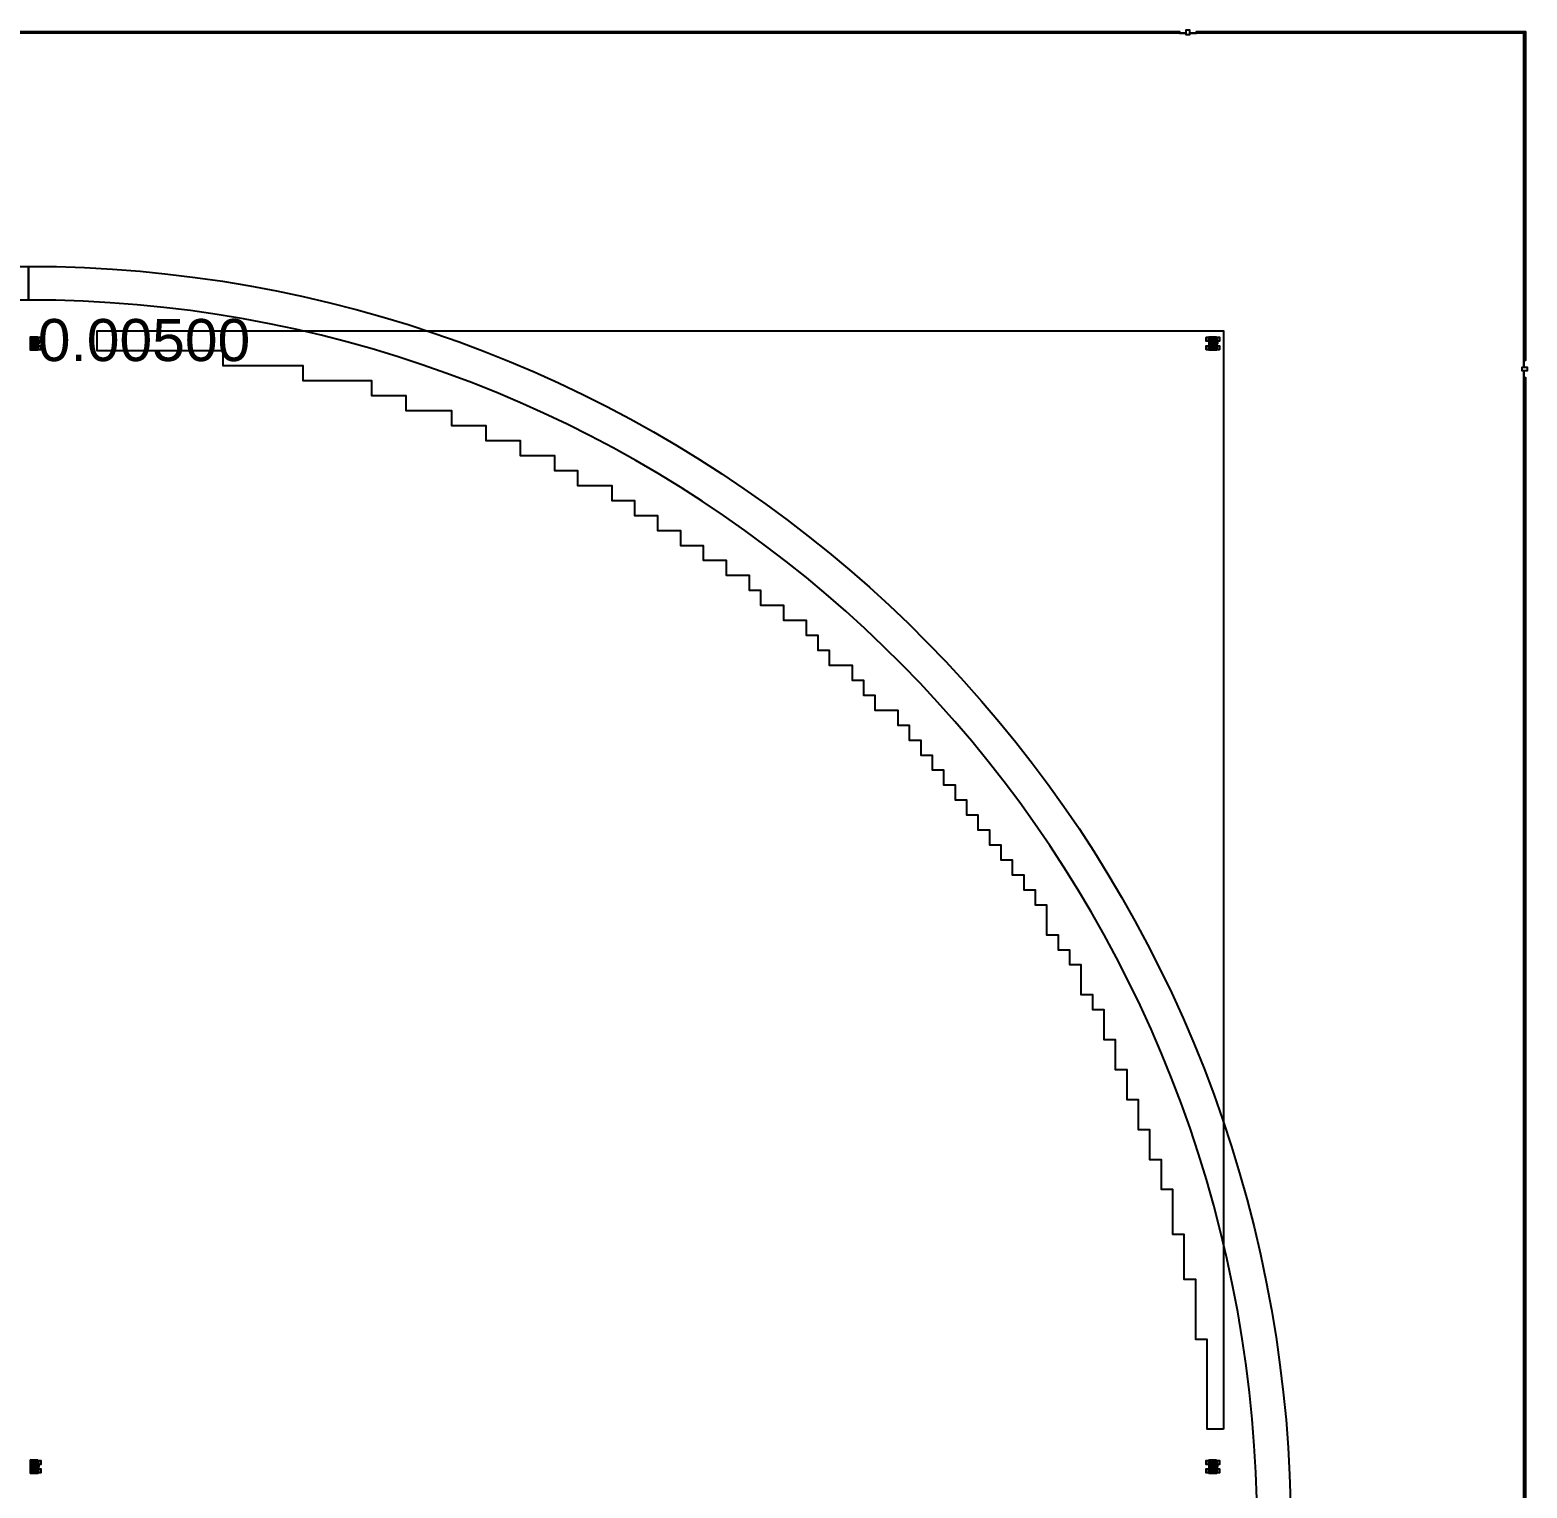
# Model space of a CAD drawing. Header units: millimetres. Extents: x -89 to 89, y -89 to 89.
# Drawn here: x 0.1 to 89.1, y 2.4 to 89 of the extents above; entities that cross this region are included whole.
import ezdxf

# ---------------------------------------------------------------- set-up
doc = ezdxf.new("R2010")
doc.units = ezdxf.units.MM
doc.layers.get('0').update_dxf_attribs({"color": 1})
for name, color, linetype in [('AC', 6, 'Continuous'), ('B', 2, 'Continuous'), ('F', 5, 'Continuous')]:
    doc.layers.add(name, color=color, linetype=linetype)
doc.styles.get("Standard").update_dxf_attribs({"font": 'ARIAL.TTF'})
doc.dimstyles.new('ISO-25', dxfattribs={"dimtxt": 2.5, "dimasz": 2.5, "dimexe": 1.25, "dimexo": 0.625, "dimtad": 1, "dimtxsty": 'Standard', "dimcen": 2.5, "dimadec": 0, "dimazin": 0, "dimtfac": 1, "dimtmove": 0, "dimatfit": 3, "dimfxl": 0, "dimarcsym": 0})

# ---------------------------------------------------------------- blocks, each defined once
blk = doc.blocks.new('*D0')
at = {"color": 1, "lineweight": -2}
for p, q in [((0.249, 70.602), (0.097, 70.602)), ((0.401, 70.621), (0.401, 70.602)), ((0.406, 70.626), (0.406, 70.602)), ((0.557, 70.602), (0.709, 70.602))]:
    blk.add_line(p, q, dxfattribs=at)
at = {"color": 1}
for points in [[(0.249, 70.627), (0.249, 70.577), (0.401, 70.602)], [(0.557, 70.627), (0.557, 70.577), (0.406, 70.602)]]:
    blk.add_solid(points, dxfattribs=at)
at = {"layer": 'Defpoints', "color": 0}
for p in [(0.401, 70.621), (0.406, 70.626), (0.406, 70.602)]:
    blk.add_point(p, dxfattribs=at)
at = {"color": 1, "insert": (6.865, 70.602), "char_height": 2.5, "attachment_point": 5}
blk.add_mtext('0.00500', dxfattribs=at)

msp = doc.modelspace()

# ---------------------------------------------------------------- linework, layer by layer
at = {"layer": 'AC'}
msp.add_lwpolyline([(71.02, 5.89), (70.04, 5.89), (70.04, 11.23), (69.36, 11.23), (69.36, 14.79), (68.68, 14.79), (68.68, 17.46), (68, 17.46), (68, 20.13), (67.32, 20.13), (67.32, 21.91), (66.64, 21.91), (66.64, 23.69), (65.96, 23.69), (65.96, 25.47), (65.28, 25.47), (65.28, 27.25), (64.6, 27.25), (64.6, 29.03), (63.92, 29.03), (63.92, 30.81), (63.24, 30.81), (63.24, 31.7), (62.56, 31.7), (62.56, 33.48), (61.88, 33.48), (61.88, 34.37), (61.2, 34.37), (61.2, 35.26), (60.52, 35.26), (60.52, 37.04), (59.84, 37.04), (59.84, 37.93), (59.16, 37.93), (59.16, 38.82), (58.48, 38.82), (58.48, 39.71), (57.8, 39.71), (57.8, 40.6), (57.12, 40.6), (57.12, 41.49), (56.44, 41.49), (56.44, 42.38), (55.76, 42.38), (55.76, 43.27), (55.08, 43.27), (55.08, 44.16), (54.4, 44.16), (54.4, 45.05), (53.72, 45.05), (53.72, 45.94), (53.04, 45.94), (53.04, 46.83), (52.36, 46.83), (52.36, 47.72), (51.68, 47.72), (51.68, 48.61), (50.32, 48.61), (50.32, 49.5), (49.64, 49.5), (49.64, 50.39), (48.96, 50.39), (48.96, 51.28), (47.6, 51.28), (47.6, 52.17), (46.92, 52.17), (46.92, 53.06), (46.24, 53.06), (46.24, 53.95), (44.88, 53.95), (44.88, 54.84), (43.52, 54.84), (43.52, 55.73), (42.84, 55.73), (42.84, 56.62), (41.48, 56.62), (41.48, 57.51), (40.12, 57.51), (40.12, 58.4), (38.76, 58.4), (38.76, 59.29), (37.4, 59.29), (37.4, 60.18), (36.04, 60.18), (36.04, 61.07), (34.68, 61.07), (34.68, 61.96), (32.64, 61.96), (32.64, 62.85), (31.28, 62.85), (31.28, 63.74), (29.24, 63.74), (29.24, 64.63), (27.2, 64.63), (27.2, 65.52), (25.16, 65.52), (25.16, 66.41), (22.44, 66.41), (22.44, 67.3), (20.4, 67.3), (20.4, 68.19), (16.32, 68.19), (16.32, 69.08), (11.56, 69.08), (11.56, 69.97), (4.08, 69.97), (4.08, 71.16), (71.02, 71.16)], close=True, dxfattribs=at)
at = {"layer": 'B'}
for points in [[(0.629, 70.555, -0.414213562), (0.639, 70.565), (0.746, 70.565, 0.414213562), (0.756, 70.575), (0.756, 70.755, 0.414213562), (0.746, 70.765), (0.614, 70.765, 0.414213562), (0.604, 70.755), (0.604, 70.59), (0.604, 70.4325, -0.414213562), (0.594, 70.4225), (0.5775, 70.4225, 0.414212027), (0.5675, 70.4125), (0.567499, 70.283518), (0.567499, 70.0615, -0.414213178), (0.557499, 70.0515), (0.122501, 70.0515, -0.414213171), (0.112501, 70.0615), (0.112501, 70.283519), (0.1125, 70.5602), (0.1125, 70.7702, -0.414213562), (0.1225, 70.7802), (0.5395, 70.7802, -0.414214231), (0.5495, 70.7702), (0.5495, 70.5602), (0.549499, 70.283568), (0.549499, 70.0795, -0.414213178), (0.539499, 70.0695), (0.140501, 70.0695, -0.414213171), (0.130501, 70.0795), (0.130501, 70.283519), (0.1305, 70.5602), (0.1305, 70.7522, -0.414213562), (0.1405, 70.7622), (0.5215, 70.7622, -0.414214231), (0.5315, 70.7522), (0.5315, 70.5602), (0.531499, 70.283519), (0.531499, 70.0975, -0.414213178), (0.521499, 70.0875), (0.158501, 70.0875, -0.414213171), (0.148501, 70.0975), (0.148501, 70.283616), (0.1485, 70.5602), (0.1485, 70.7342, -0.414213562), (0.1585, 70.7442), (0.5035, 70.7442, -0.414214231), (0.5135, 70.7342), (0.5135, 70.5602), (0.5135, 70.283665), (0.513499, 70.1155, -0.414213178), (0.503499, 70.1055), (0.176501, 70.1055, -0.414213171), (0.166501, 70.1155), (0.1665, 70.283666), (0.1665, 70.5602), (0.1665, 70.7162, -0.414213562), (0.1765, 70.7262), (0.4855, 70.7262, -0.414214231), (0.4955, 70.7162), (0.4955, 70.5602), (0.4955, 70.283718), (0.495499, 70.1335, -0.414213178), (0.485499, 70.1235), (0.194501, 70.1235, -0.414213171), (0.184501, 70.1335), (0.1845, 70.28372), (0.1845, 70.5602), (0.1845, 70.6982, -0.414213562), (0.1945, 70.7082), (0.4675, 70.7082, -0.414214231), (0.4775, 70.6982), (0.4775, 70.5602), (0.4775, 70.283761), (0.4775, 70.1515, -0.414213178), (0.4675, 70.1415), (0.2125, 70.1415, -0.414213171), (0.2025, 70.1515), (0.2025, 70.283761), (0.2025, 70.5602), (0.2025, 70.6802, -0.414213562), (0.2125, 70.6902), (0.4495, 70.6902, -0.414214231), (0.4595, 70.6802), (0.4595, 70.5602), (0.4595, 70.28381), (0.4595, 70.1695, -0.414213178), (0.4495, 70.1595), (0.2305, 70.1595, -0.414213171), (0.2205, 70.1695), (0.2205, 70.28381), (0.2205, 70.5602), (0.2205, 70.6622, -0.414213562), (0.2305, 70.6722), (0.4315, 70.6722, -0.414214231), (0.4415, 70.6622), (0.4415, 70.560201), (0.4415, 70.1875, -0.414213309), (0.4315, 70.1775), (0.2485, 70.1775, -0.414213171), (0.2385, 70.1875), (0.2385, 70.283858), (0.2385, 70.5602), (0.2385, 70.6442, -0.414213562), (0.2485, 70.6542), (0.4135, 70.6542, -0.414214231), (0.4235, 70.6442), (0.4235, 70.560201), (0.4235, 70.2055, -0.414213368), (0.4135, 70.1955), (0.2665, 70.1955, -0.414213171), (0.2565, 70.2055), (0.2565, 70.283907), (0.2565, 70.5602), (0.2565, 70.6262, -0.414213562), (0.2665, 70.6362), (0.3955, 70.6362, -0.414214231), (0.4055, 70.6262), (0.4055, 70.560201), (0.4055, 70.2235, -0.414213434), (0.3955, 70.2135), (0.2845, 70.2135, -0.414213171), (0.2745, 70.2235), (0.2745, 70.283955), (0.2745, 70.5602), (0.2745, 70.6082, -0.414213562), (0.2845, 70.6182), (0.3775, 70.6182, -0.414214231), (0.3875, 70.6082), (0.3875, 70.560201), (0.3875, 70.2415, -0.414213506), (0.3775, 70.2315), (0.3025, 70.2315, -0.414213171), (0.2925, 70.2415), (0.2925, 70.284004), (0.2925, 70.5452, -0.414213556), (0.2975, 70.5502, -0.414213562), (0.3075, 70.5402), (0.3075, 70.5152, 0.414213562), (0.3175, 70.5052), (0.3525, 70.5052, 0.414213562), (0.3725, 70.5252), (0.3725, 70.5602, 0.414213562), (0.3625, 70.5702), (0.329498, 70.5702), (0.2895, 70.5702, 0.414213562), (0.2795, 70.5602), (0.2795, 70.284), (0.2795, 70.2285, 0.414213171), (0.2895, 70.2185), (0.3905, 70.2185, 0.414213489), (0.4005, 70.2285), (0.4005, 70.560201), (0.4005, 70.6212, 0.414214231), (0.3905, 70.6312), (0.2715, 70.6312, 0.414213562), (0.2615, 70.6212), (0.2615, 70.5602), (0.2615, 70.28392), (0.2615, 70.2105, 0.414213171), (0.2715, 70.2005), (0.4085, 70.2005, 0.414213386), (0.4185, 70.2105), (0.4185, 70.560201), (0.4185, 70.6392, 0.414214231), (0.4085, 70.6492), (0.2535, 70.6492, 0.414213562), (0.2435, 70.6392), (0.2435, 70.5602), (0.2435, 70.283872), (0.2435, 70.1925, 0.414213171), (0.2535, 70.1825), (0.4265, 70.1825, 0.414213325), (0.4365, 70.1925), (0.4365, 70.560201), (0.4365, 70.6572, 0.414214231), (0.4265, 70.6672), (0.2355, 70.6672, 0.414213562), (0.2255, 70.6572), (0.2255, 70.5602), (0.2255, 70.283823), (0.2255, 70.1745, 0.414213171), (0.2355, 70.1645), (0.4445, 70.1645, 0.414213178), (0.4545, 70.1745), (0.4545, 70.283823), (0.4545, 70.5602), (0.4545, 70.6752, 0.414214231), (0.4445, 70.6852), (0.2175, 70.6852, 0.414213562), (0.2075, 70.6752), (0.2075, 70.5602), (0.2075, 70.283775), (0.2075, 70.1565, 0.414213171), (0.2175, 70.1465), (0.4625, 70.1465, 0.414213178), (0.4725, 70.1565), (0.4725, 70.283775), (0.4725, 70.5602), (0.4725, 70.6932, 0.414214231), (0.4625, 70.7032), (0.1995, 70.7032, 0.414213562), (0.1895, 70.6932), (0.1895, 70.5602), (0.1895, 70.283726), (0.189501, 70.1385, 0.414213171), (0.199501, 70.1285), (0.480499, 70.1285, 0.414213178), (0.490499, 70.1385), (0.4905, 70.283726), (0.4905, 70.5602), (0.4905, 70.7112, 0.414214231), (0.4805, 70.7212), (0.1815, 70.7212, 0.414213562), (0.1715, 70.7112), (0.1715, 70.5602), (0.1715, 70.28368), (0.171501, 70.1205, 0.414213171), (0.181501, 70.1105), (0.498499, 70.1105, 0.414213178), (0.508499, 70.1205), (0.5085, 70.283679), (0.5085, 70.5602), (0.5085, 70.7292, 0.414214231), (0.4985, 70.7392), (0.1635, 70.7392, 0.414213562), (0.1535, 70.7292), (0.1535, 70.5602), (0.1535, 70.28363), (0.153501, 70.1025, 0.414213171), (0.163501, 70.0925), (0.516499, 70.0925, 0.414213178), (0.526499, 70.1025), (0.526499, 70.28363), (0.5265, 70.5602), (0.5265, 70.7472, 0.414214231), (0.5165, 70.7572), (0.1455, 70.7572, 0.414213562), (0.1355, 70.7472), (0.1355, 70.5602), (0.135501, 70.283519), (0.135501, 70.0845, 0.414213171), (0.145501, 70.0745), (0.534499, 70.0745, 0.414213178), (0.544499, 70.0845), (0.544499, 70.283519), (0.5445, 70.5602), (0.5445, 70.7652, 0.414214231), (0.5345, 70.7752), (0.1275, 70.7752, 0.414213562), (0.1175, 70.7652), (0.1175, 70.5602), (0.117501, 70.283532), (0.117501, 70.0665, 0.414213171), (0.127501, 70.0565), (0.552499, 70.0565, 0.414213178), (0.562499, 70.0665), (0.562499, 70.283532), (0.5625, 70.5602), (0.562501, 70.7832, 0.414214231), (0.552501, 70.7932), (0.1095, 70.7932, 0.414213562), (0.0995, 70.7832), (0.0995, 70.5602), (0.099501, 70.0485, 0.414213171), (0.109501, 70.0385), (0.570499, 70.0385, 0.414213044), (0.580499, 70.0485), (0.5805, 70.3975, -0.414213044), (0.5905, 70.4075), (0.592475, 70.4075), (0.619, 70.4075, 0.414213562), (0.629, 70.4175)], [(0.3275, 70.274), (0.3525, 70.274, 0.414213562), (0.3725, 70.294), (0.3725, 70.319, 0.414213562), (0.3525, 70.339), (0.3275, 70.339, 0.414213562), (0.3075, 70.319), (0.3075, 70.294, 0.414213562)], [(70.091, 70.565, 0.414213562), (70.116, 70.59), (70.116, 70.74, 0.414213562), (70.091, 70.765), (69.989, 70.765, 0.414213562), (69.964, 70.74), (69.964, 70.59, 0.414213562), (69.989, 70.565)], [(70.669, 70.555, -0.414213562), (70.679, 70.565), (70.786, 70.565, 0.414213562), (70.796, 70.575), (70.796, 70.755, 0.414213562), (70.786, 70.765), (70.654, 70.765, 0.414213562), (70.644, 70.755), (70.644, 70.59), (70.644, 70.4325, -0.414213562), (70.634, 70.4225), (70.6175, 70.4225, 0.414212027), (70.6075, 70.4125), (70.607499, 70.283518), (70.607499, 70.0615, -0.414213178), (70.597499, 70.0515), (70.162501, 70.0515, -0.414213171), (70.152501, 70.0615), (70.152501, 70.283519), (70.1525, 70.5602), (70.1525, 70.7702, -0.414213562), (70.1625, 70.7802), (70.5795, 70.7802, -0.414214231), (70.5895, 70.7702), (70.5895, 70.5602), (70.589499, 70.283568), (70.589499, 70.0795, -0.414213178), (70.579499, 70.0695), (70.180501, 70.0695, -0.414213171), (70.170501, 70.0795), (70.170501, 70.283519), (70.1705, 70.5602), (70.1705, 70.7522, -0.414213562), (70.1805, 70.7622), (70.5615, 70.7622, -0.414214231), (70.5715, 70.7522), (70.5715, 70.5602), (70.571499, 70.283519), (70.571499, 70.0975, -0.414213178), (70.561499, 70.0875), (70.198501, 70.0875, -0.414213171), (70.188501, 70.0975), (70.188501, 70.283616), (70.1885, 70.5602), (70.1885, 70.7342, -0.414213562), (70.1985, 70.7442), (70.5435, 70.7442, -0.414214231), (70.5535, 70.7342), (70.5535, 70.5602), (70.5535, 70.283665), (70.553499, 70.1155, -0.414213178), (70.543499, 70.1055), (70.216501, 70.1055, -0.414213171), (70.206501, 70.1155), (70.2065, 70.283666), (70.2065, 70.5602), (70.2065, 70.7162, -0.414213562), (70.2165, 70.7262), (70.5255, 70.7262, -0.414214231), (70.5355, 70.7162), (70.5355, 70.5602), (70.5355, 70.283718), (70.535499, 70.1335, -0.414213178), (70.525499, 70.1235), (70.234501, 70.1235, -0.414213171), (70.224501, 70.1335), (70.2245, 70.28372), (70.2245, 70.5602), (70.2245, 70.6982, -0.414213562), (70.2345, 70.7082), (70.5075, 70.7082, -0.414214231), (70.5175, 70.6982), (70.5175, 70.5602), (70.5175, 70.283761), (70.5175, 70.1515, -0.414213178), (70.5075, 70.1415), (70.2525, 70.1415, -0.414213171), (70.2425, 70.1515), (70.2425, 70.283761), (70.2425, 70.5602), (70.2425, 70.6802, -0.414213562), (70.2525, 70.6902), (70.4895, 70.6902, -0.414214231), (70.4995, 70.6802), (70.4995, 70.5602), (70.4995, 70.28381), (70.4995, 70.1695, -0.414213178), (70.4895, 70.1595), (70.2705, 70.1595, -0.414213171), (70.2605, 70.1695), (70.2605, 70.28381), (70.2605, 70.5602), (70.2605, 70.6622, -0.414213562), (70.2705, 70.6722), (70.4715, 70.6722, -0.414214231), (70.4815, 70.6622), (70.4815, 70.560201), (70.4815, 70.1875, -0.414213309), (70.4715, 70.1775), (70.2885, 70.1775, -0.414213171), (70.2785, 70.1875), (70.2785, 70.283858), (70.2785, 70.5602), (70.2785, 70.6442, -0.414213562), (70.2885, 70.6542), (70.4535, 70.6542, -0.414214231), (70.4635, 70.6442), (70.4635, 70.560201), (70.4635, 70.2055, -0.414213368), (70.4535, 70.1955), (70.3065, 70.1955, -0.414213171), (70.2965, 70.2055), (70.2965, 70.283907), (70.2965, 70.5602), (70.2965, 70.6262, -0.414213562), (70.3065, 70.6362), (70.4355, 70.6362, -0.414214231), (70.4455, 70.6262), (70.4455, 70.560201), (70.4455, 70.2235, -0.414213434), (70.4355, 70.2135), (70.3245, 70.2135, -0.414213171), (70.3145, 70.2235), (70.3145, 70.283955), (70.3145, 70.5602), (70.3145, 70.6082, -0.414213562), (70.3245, 70.6182), (70.4175, 70.6182, -0.414214231), (70.4275, 70.6082), (70.4275, 70.560201), (70.4275, 70.2415, -0.414213506), (70.4175, 70.2315), (70.3425, 70.2315, -0.414213171), (70.3325, 70.2415), (70.3325, 70.284004), (70.3325, 70.5452, -0.414213556), (70.3375, 70.5502, -0.414213562), (70.3475, 70.5402), (70.3475, 70.5152, 0.414213562), (70.3575, 70.5052), (70.3925, 70.5052, 0.414213562), (70.4125, 70.5252), (70.4125, 70.5602, 0.414213562), (70.4025, 70.5702), (70.369498, 70.5702), (70.3295, 70.5702, 0.414213562), (70.3195, 70.5602), (70.3195, 70.284), (70.3195, 70.2285, 0.414213171), (70.3295, 70.2185), (70.4305, 70.2185, 0.414213489), (70.4405, 70.2285), (70.4405, 70.560201), (70.4405, 70.6212, 0.414214231), (70.4305, 70.6312), (70.3115, 70.6312, 0.414213562), (70.3015, 70.6212), (70.3015, 70.5602), (70.3015, 70.28392), (70.3015, 70.2105, 0.414213171), (70.3115, 70.2005), (70.4485, 70.2005, 0.414213386), (70.4585, 70.2105), (70.4585, 70.560201), (70.4585, 70.6392, 0.414214231), (70.4485, 70.6492), (70.2935, 70.6492, 0.414213562), (70.2835, 70.6392), (70.2835, 70.5602), (70.2835, 70.283872), (70.2835, 70.1925, 0.414213171), (70.2935, 70.1825), (70.4665, 70.1825, 0.414213325), (70.4765, 70.1925), (70.4765, 70.560201), (70.4765, 70.6572, 0.414214231), (70.4665, 70.6672), (70.2755, 70.6672, 0.414213562), (70.2655, 70.6572), (70.2655, 70.5602), (70.2655, 70.283823), (70.2655, 70.1745, 0.414213171), (70.2755, 70.1645), (70.4845, 70.1645, 0.414213178), (70.4945, 70.1745), (70.4945, 70.283823), (70.4945, 70.5602), (70.4945, 70.6752, 0.414214231), (70.4845, 70.6852), (70.2575, 70.6852, 0.414213562), (70.2475, 70.6752), (70.2475, 70.5602), (70.2475, 70.283775), (70.2475, 70.1565, 0.414213171), (70.2575, 70.1465), (70.5025, 70.1465, 0.414213178), (70.5125, 70.1565), (70.5125, 70.283775), (70.5125, 70.5602), (70.5125, 70.6932, 0.414214231), (70.5025, 70.7032), (70.2395, 70.7032, 0.414213562), (70.2295, 70.6932), (70.2295, 70.5602), (70.2295, 70.283726), (70.229501, 70.1385, 0.414213171), (70.239501, 70.1285), (70.520499, 70.1285, 0.414213178), (70.530499, 70.1385), (70.5305, 70.283726), (70.5305, 70.5602), (70.5305, 70.7112, 0.414214231), (70.5205, 70.7212), (70.2215, 70.7212, 0.414213562), (70.2115, 70.7112), (70.2115, 70.5602), (70.2115, 70.28368), (70.211501, 70.1205, 0.414213171), (70.221501, 70.1105), (70.538499, 70.1105, 0.414213178), (70.548499, 70.1205), (70.5485, 70.283679), (70.5485, 70.5602), (70.5485, 70.7292, 0.414214231), (70.5385, 70.7392), (70.2035, 70.7392, 0.414213562), (70.1935, 70.7292), (70.1935, 70.5602), (70.1935, 70.28363), (70.193501, 70.1025, 0.414213171), (70.203501, 70.0925), (70.556499, 70.0925, 0.414213178), (70.566499, 70.1025), (70.566499, 70.28363), (70.5665, 70.5602), (70.5665, 70.7472, 0.414214231), (70.5565, 70.7572), (70.1855, 70.7572, 0.414213562), (70.1755, 70.7472), (70.1755, 70.5602), (70.175501, 70.283519), (70.175501, 70.0845, 0.414213171), (70.185501, 70.0745), (70.574499, 70.0745, 0.414213178), (70.584499, 70.0845), (70.584499, 70.283519), (70.5845, 70.5602), (70.5845, 70.7652, 0.414214231), (70.5745, 70.7752), (70.1675, 70.7752, 0.414213562), (70.1575, 70.7652), (70.1575, 70.5602), (70.157501, 70.283532), (70.157501, 70.0665, 0.414213171), (70.167501, 70.0565), (70.592499, 70.0565, 0.414213178), (70.602499, 70.0665), (70.602499, 70.283532), (70.6025, 70.5602), (70.602501, 70.7832, 0.414214231), (70.592501, 70.7932), (70.1495, 70.7932, 0.414213562), (70.1395, 70.7832), (70.1395, 70.5602), (70.139501, 70.0485, 0.414213171), (70.149501, 70.0385), (70.610499, 70.0385, 0.414213044), (70.620499, 70.0485), (70.6205, 70.3975, -0.414213044), (70.6305, 70.4075), (70.632475, 70.4075), (70.659, 70.4075, 0.414213562), (70.669, 70.4175)], [(70.3675, 70.274), (70.3925, 70.274, 0.414213562), (70.4125, 70.294), (70.4125, 70.319, 0.414213562), (70.3925, 70.339), (70.3675, 70.339, 0.414213562), (70.3475, 70.319), (70.3475, 70.294, 0.414213562)], [(0.629, 70.065), (0.731, 70.065, 0.414213562), (0.756, 70.09), (0.756, 70.24, 0.414213562), (0.731, 70.265), (0.629, 70.265, 0.414213562), (0.604, 70.24), (0.604, 70.09, 0.414213562)], [(70.091, 70.065, 0.414213562), (70.116, 70.09), (70.116, 70.24, 0.414213562), (70.091, 70.265), (69.989, 70.265, 0.414213562), (69.964, 70.24), (69.964, 70.09, 0.414213562), (69.989, 70.065)], [(70.669, 70.065), (70.771, 70.065, 0.414213562), (70.796, 70.09), (70.796, 70.24, 0.414213562), (70.771, 70.265), (70.669, 70.265, 0.414213562), (70.644, 70.24), (70.644, 70.09, 0.414213562)], [(0.629, 3.805, -0.414213562), (0.639, 3.815), (0.746, 3.815, 0.414213562), (0.756, 3.825), (0.756, 4.005, 0.414213562), (0.746, 4.015), (0.614, 4.015, 0.414213562), (0.604, 4.005), (0.604, 3.84), (0.604, 3.6825, -0.414213562), (0.594, 3.6725), (0.5775, 3.6725, 0.414212027), (0.5675, 3.6625), (0.567499, 3.533518), (0.567499, 3.3115, -0.414213178), (0.557499, 3.3015), (0.122501, 3.3015, -0.414213171), (0.112501, 3.3115), (0.112501, 3.533519), (0.1125, 3.8102), (0.1125, 4.0202, -0.414213562), (0.1225, 4.0302), (0.5395, 4.0302, -0.414214231), (0.5495, 4.0202), (0.5495, 3.8102), (0.549499, 3.533568), (0.549499, 3.3295, -0.414213178), (0.539499, 3.3195), (0.140501, 3.3195, -0.414213171), (0.130501, 3.3295), (0.130501, 3.533519), (0.1305, 3.8102), (0.1305, 4.0022, -0.414213562), (0.1405, 4.0122), (0.5215, 4.0122, -0.414214231), (0.5315, 4.0022), (0.5315, 3.8102), (0.531499, 3.533519), (0.531499, 3.3475, -0.414213178), (0.521499, 3.3375), (0.158501, 3.3375, -0.414213171), (0.148501, 3.3475), (0.148501, 3.533616), (0.1485, 3.8102), (0.1485, 3.9842, -0.414213562), (0.1585, 3.9942), (0.5035, 3.9942, -0.414214231), (0.5135, 3.9842), (0.5135, 3.8102), (0.5135, 3.533665), (0.513499, 3.3655, -0.414213178), (0.503499, 3.3555), (0.176501, 3.3555, -0.414213171), (0.166501, 3.3655), (0.1665, 3.533666), (0.1665, 3.8102), (0.1665, 3.9662, -0.414213562), (0.1765, 3.9762), (0.4855, 3.9762, -0.414214231), (0.4955, 3.9662), (0.4955, 3.8102), (0.4955, 3.533718), (0.495499, 3.3835, -0.414213178), (0.485499, 3.3735), (0.194501, 3.3735, -0.414213171), (0.184501, 3.3835), (0.1845, 3.53372), (0.1845, 3.8102), (0.1845, 3.9482, -0.414213562), (0.1945, 3.9582), (0.4675, 3.9582, -0.414214231), (0.4775, 3.9482), (0.4775, 3.8102), (0.4775, 3.533761), (0.4775, 3.4015, -0.414213178), (0.4675, 3.3915), (0.2125, 3.3915, -0.414213171), (0.2025, 3.4015), (0.2025, 3.533761), (0.2025, 3.8102), (0.2025, 3.9302, -0.414213562), (0.2125, 3.9402), (0.4495, 3.9402, -0.414214231), (0.4595, 3.9302), (0.4595, 3.8102), (0.4595, 3.53381), (0.4595, 3.4195, -0.414213178), (0.4495, 3.4095), (0.2305, 3.4095, -0.414213171), (0.2205, 3.4195), (0.2205, 3.53381), (0.2205, 3.8102), (0.2205, 3.9122, -0.414213562), (0.2305, 3.9222), (0.4315, 3.9222, -0.414214231), (0.4415, 3.9122), (0.4415, 3.810201), (0.4415, 3.4375, -0.414213309), (0.4315, 3.4275), (0.2485, 3.4275, -0.414213171), (0.2385, 3.4375), (0.2385, 3.533858), (0.2385, 3.8102), (0.2385, 3.8942, -0.414213562), (0.2485, 3.9042), (0.4135, 3.9042, -0.414214231), (0.4235, 3.8942), (0.4235, 3.810201), (0.4235, 3.4555, -0.414213368), (0.4135, 3.4455), (0.2665, 3.4455, -0.414213171), (0.2565, 3.4555), (0.2565, 3.533907), (0.2565, 3.8102), (0.2565, 3.8762, -0.414213562), (0.2665, 3.8862), (0.3955, 3.8862, -0.414214231), (0.4055, 3.8762), (0.4055, 3.810201), (0.4055, 3.4735, -0.414213434), (0.3955, 3.4635), (0.2845, 3.4635, -0.414213171), (0.2745, 3.4735), (0.2745, 3.533955), (0.2745, 3.8102), (0.2745, 3.8582, -0.414213562), (0.2845, 3.8682), (0.3775, 3.8682, -0.414214231), (0.3875, 3.8582), (0.3875, 3.810201), (0.3875, 3.4915, -0.414213506), (0.3775, 3.4815), (0.3025, 3.4815, -0.414213171), (0.2925, 3.4915), (0.2925, 3.534004), (0.2925, 3.7952, -0.414213556), (0.2975, 3.8002, -0.414213562), (0.3075, 3.7902), (0.3075, 3.7652, 0.414213562), (0.3175, 3.7552), (0.3525, 3.7552, 0.414213562), (0.3725, 3.7752), (0.3725, 3.8102, 0.414213562), (0.3625, 3.8202), (0.329498, 3.8202), (0.2895, 3.8202, 0.414213562), (0.2795, 3.8102), (0.2795, 3.534), (0.2795, 3.4785, 0.414213171), (0.2895, 3.4685), (0.3905, 3.4685, 0.414213489), (0.4005, 3.4785), (0.4005, 3.810201), (0.4005, 3.8712, 0.414214231), (0.3905, 3.8812), (0.2715, 3.8812, 0.414213562), (0.2615, 3.8712), (0.2615, 3.8102), (0.2615, 3.53392), (0.2615, 3.4605, 0.414213171), (0.2715, 3.4505), (0.4085, 3.4505, 0.414213386), (0.4185, 3.4605), (0.4185, 3.810201), (0.4185, 3.8892, 0.414214231), (0.4085, 3.8992), (0.2535, 3.8992, 0.414213562), (0.2435, 3.8892), (0.2435, 3.8102), (0.2435, 3.533872), (0.2435, 3.4425, 0.414213171), (0.2535, 3.4325), (0.4265, 3.4325, 0.414213325), (0.4365, 3.4425), (0.4365, 3.810201), (0.4365, 3.9072, 0.414214231), (0.4265, 3.9172), (0.2355, 3.9172, 0.414213562), (0.2255, 3.9072), (0.2255, 3.8102), (0.2255, 3.533823), (0.2255, 3.4245, 0.414213171), (0.2355, 3.4145), (0.4445, 3.4145, 0.414213178), (0.4545, 3.4245), (0.4545, 3.533823), (0.4545, 3.8102), (0.4545, 3.9252, 0.414214231), (0.4445, 3.9352), (0.2175, 3.9352, 0.414213562), (0.2075, 3.9252), (0.2075, 3.8102), (0.2075, 3.533775), (0.2075, 3.4065, 0.414213171), (0.2175, 3.3965), (0.4625, 3.3965, 0.414213178), (0.4725, 3.4065), (0.4725, 3.533775), (0.4725, 3.8102), (0.4725, 3.9432, 0.414214231), (0.4625, 3.9532), (0.1995, 3.9532, 0.414213562), (0.1895, 3.9432), (0.1895, 3.8102), (0.1895, 3.533726), (0.189501, 3.3885, 0.414213171), (0.199501, 3.3785), (0.480499, 3.3785, 0.414213178), (0.490499, 3.3885), (0.4905, 3.533726), (0.4905, 3.8102), (0.4905, 3.9612, 0.414214231), (0.4805, 3.9712), (0.1815, 3.9712, 0.414213562), (0.1715, 3.9612), (0.1715, 3.8102), (0.1715, 3.53368), (0.171501, 3.3705, 0.414213171), (0.181501, 3.3605), (0.498499, 3.3605, 0.414213178), (0.508499, 3.3705), (0.5085, 3.533679), (0.5085, 3.8102), (0.5085, 3.9792, 0.414214231), (0.4985, 3.9892), (0.1635, 3.9892, 0.414213562), (0.1535, 3.9792), (0.1535, 3.8102), (0.1535, 3.53363), (0.153501, 3.3525, 0.414213171), (0.163501, 3.3425), (0.516499, 3.3425, 0.414213178), (0.526499, 3.3525), (0.526499, 3.53363), (0.5265, 3.8102), (0.5265, 3.9972, 0.414214231), (0.5165, 4.0072), (0.1455, 4.0072, 0.414213562), (0.1355, 3.9972), (0.1355, 3.8102), (0.135501, 3.533519), (0.135501, 3.3345, 0.414213171), (0.145501, 3.3245), (0.534499, 3.3245, 0.414213178), (0.544499, 3.3345), (0.544499, 3.533519), (0.5445, 3.8102), (0.5445, 4.0152, 0.414214231), (0.5345, 4.0252), (0.1275, 4.0252, 0.414213562), (0.1175, 4.0152), (0.1175, 3.8102), (0.117501, 3.533532), (0.117501, 3.3165, 0.414213171), (0.127501, 3.3065), (0.552499, 3.3065, 0.414213178), (0.562499, 3.3165), (0.562499, 3.533532), (0.5625, 3.8102), (0.562501, 4.0332, 0.414214231), (0.552501, 4.0432), (0.1095, 4.0432, 0.414213562), (0.0995, 4.0332), (0.0995, 3.8102), (0.099501, 3.2985, 0.414213171), (0.109501, 3.2885), (0.570499, 3.2885, 0.414213044), (0.580499, 3.2985), (0.5805, 3.6475, -0.414213044), (0.5905, 3.6575), (0.592475, 3.6575), (0.619, 3.6575, 0.414213562), (0.629, 3.6675)], [(0.3275, 3.524), (0.3525, 3.524, 0.414213562), (0.3725, 3.544), (0.3725, 3.569, 0.414213562), (0.3525, 3.589), (0.3275, 3.589, 0.414213562), (0.3075, 3.569), (0.3075, 3.544, 0.414213562)], [(70.091, 3.815, 0.414213562), (70.116, 3.84), (70.116, 3.99, 0.414213562), (70.091, 4.015), (69.989, 4.015, 0.414213562), (69.964, 3.99), (69.964, 3.84, 0.414213562), (69.989, 3.815)], [(70.669, 3.805, -0.414213562), (70.679, 3.815), (70.786, 3.815, 0.414213562), (70.796, 3.825), (70.796, 4.005, 0.414213562), (70.786, 4.015), (70.654, 4.015, 0.414213562), (70.644, 4.005), (70.644, 3.84), (70.644, 3.6825, -0.414213562), (70.634, 3.6725), (70.6175, 3.6725, 0.414212027), (70.6075, 3.6625), (70.607499, 3.533518), (70.607499, 3.3115, -0.414213178), (70.597499, 3.3015), (70.162501, 3.3015, -0.414213171), (70.152501, 3.3115), (70.152501, 3.533519), (70.1525, 3.8102), (70.1525, 4.0202, -0.414213562), (70.1625, 4.0302), (70.5795, 4.0302, -0.414214231), (70.5895, 4.0202), (70.5895, 3.8102), (70.589499, 3.533568), (70.589499, 3.3295, -0.414213178), (70.579499, 3.3195), (70.180501, 3.3195, -0.414213171), (70.170501, 3.3295), (70.170501, 3.533519), (70.1705, 3.8102), (70.1705, 4.0022, -0.414213562), (70.1805, 4.0122), (70.5615, 4.0122, -0.414214231), (70.5715, 4.0022), (70.5715, 3.8102), (70.571499, 3.533519), (70.571499, 3.3475, -0.414213178), (70.561499, 3.3375), (70.198501, 3.3375, -0.414213171), (70.188501, 3.3475), (70.188501, 3.533616), (70.1885, 3.8102), (70.1885, 3.9842, -0.414213562), (70.1985, 3.9942), (70.5435, 3.9942, -0.414214231), (70.5535, 3.9842), (70.5535, 3.8102), (70.5535, 3.533665), (70.553499, 3.3655, -0.414213178), (70.543499, 3.3555), (70.216501, 3.3555, -0.414213171), (70.206501, 3.3655), (70.2065, 3.533666), (70.2065, 3.8102), (70.2065, 3.9662, -0.414213562), (70.2165, 3.9762), (70.5255, 3.9762, -0.414214231), (70.5355, 3.9662), (70.5355, 3.8102), (70.5355, 3.533718), (70.535499, 3.3835, -0.414213178), (70.525499, 3.3735), (70.234501, 3.3735, -0.414213171), (70.224501, 3.3835), (70.2245, 3.53372), (70.2245, 3.8102), (70.2245, 3.9482, -0.414213562), (70.2345, 3.9582), (70.5075, 3.9582, -0.414214231), (70.5175, 3.9482), (70.5175, 3.8102), (70.5175, 3.533761), (70.5175, 3.4015, -0.414213178), (70.5075, 3.3915), (70.2525, 3.3915, -0.414213171), (70.2425, 3.4015), (70.2425, 3.533761), (70.2425, 3.8102), (70.2425, 3.9302, -0.414213562), (70.2525, 3.9402), (70.4895, 3.9402, -0.414214231), (70.4995, 3.9302), (70.4995, 3.8102), (70.4995, 3.53381), (70.4995, 3.4195, -0.414213178), (70.4895, 3.4095), (70.2705, 3.4095, -0.414213171), (70.2605, 3.4195), (70.2605, 3.53381), (70.2605, 3.8102), (70.2605, 3.9122, -0.414213562), (70.2705, 3.9222), (70.4715, 3.9222, -0.414214231), (70.4815, 3.9122), (70.4815, 3.810201), (70.4815, 3.4375, -0.414213309), (70.4715, 3.4275), (70.2885, 3.4275, -0.414213171), (70.2785, 3.4375), (70.2785, 3.533858), (70.2785, 3.8102), (70.2785, 3.8942, -0.414213562), (70.2885, 3.9042), (70.4535, 3.9042, -0.414214231), (70.4635, 3.8942), (70.4635, 3.810201), (70.4635, 3.4555, -0.414213368), (70.4535, 3.4455), (70.3065, 3.4455, -0.414213171), (70.2965, 3.4555), (70.2965, 3.533907), (70.2965, 3.8102), (70.2965, 3.8762, -0.414213562), (70.3065, 3.8862), (70.4355, 3.8862, -0.414214231), (70.4455, 3.8762), (70.4455, 3.810201), (70.4455, 3.4735, -0.414213434), (70.4355, 3.4635), (70.3245, 3.4635, -0.414213171), (70.3145, 3.4735), (70.3145, 3.533955), (70.3145, 3.8102), (70.3145, 3.8582, -0.414213562), (70.3245, 3.8682), (70.4175, 3.8682, -0.414214231), (70.4275, 3.8582), (70.4275, 3.810201), (70.4275, 3.4915, -0.414213506), (70.4175, 3.4815), (70.3425, 3.4815, -0.414213171), (70.3325, 3.4915), (70.3325, 3.534004), (70.3325, 3.7952, -0.414213556), (70.3375, 3.8002, -0.414213562), (70.3475, 3.7902), (70.3475, 3.7652, 0.414213562), (70.3575, 3.7552), (70.3925, 3.7552, 0.414213562), (70.4125, 3.7752), (70.4125, 3.8102, 0.414213562), (70.4025, 3.8202), (70.369498, 3.8202), (70.3295, 3.8202, 0.414213562), (70.3195, 3.8102), (70.3195, 3.534), (70.3195, 3.4785, 0.414213171), (70.3295, 3.4685), (70.4305, 3.4685, 0.414213489), (70.4405, 3.4785), (70.4405, 3.810201), (70.4405, 3.8712, 0.414214231), (70.4305, 3.8812), (70.3115, 3.8812, 0.414213562), (70.3015, 3.8712), (70.3015, 3.8102), (70.3015, 3.53392), (70.3015, 3.4605, 0.414213171), (70.3115, 3.4505), (70.4485, 3.4505, 0.414213386), (70.4585, 3.4605), (70.4585, 3.810201), (70.4585, 3.8892, 0.414214231), (70.4485, 3.8992), (70.2935, 3.8992, 0.414213562), (70.2835, 3.8892), (70.2835, 3.8102), (70.2835, 3.533872), (70.2835, 3.4425, 0.414213171), (70.2935, 3.4325), (70.4665, 3.4325, 0.414213325), (70.4765, 3.4425), (70.4765, 3.810201), (70.4765, 3.9072, 0.414214231), (70.4665, 3.9172), (70.2755, 3.9172, 0.414213562), (70.2655, 3.9072), (70.2655, 3.8102), (70.2655, 3.533823), (70.2655, 3.4245, 0.414213171), (70.2755, 3.4145), (70.4845, 3.4145, 0.414213178), (70.4945, 3.4245), (70.4945, 3.533823), (70.4945, 3.8102), (70.4945, 3.9252, 0.414214231), (70.4845, 3.9352), (70.2575, 3.9352, 0.414213562), (70.2475, 3.9252), (70.2475, 3.8102), (70.2475, 3.533775), (70.2475, 3.4065, 0.414213171), (70.2575, 3.3965), (70.5025, 3.3965, 0.414213178), (70.5125, 3.4065), (70.5125, 3.533775), (70.5125, 3.8102), (70.5125, 3.9432, 0.414214231), (70.5025, 3.9532), (70.2395, 3.9532, 0.414213562), (70.2295, 3.9432), (70.2295, 3.8102), (70.2295, 3.533726), (70.229501, 3.3885, 0.414213171), (70.239501, 3.3785), (70.520499, 3.3785, 0.414213178), (70.530499, 3.3885), (70.5305, 3.533726), (70.5305, 3.8102), (70.5305, 3.9612, 0.414214231), (70.5205, 3.9712), (70.2215, 3.9712, 0.414213562), (70.2115, 3.9612), (70.2115, 3.8102), (70.2115, 3.53368), (70.211501, 3.3705, 0.414213171), (70.221501, 3.3605), (70.538499, 3.3605, 0.414213178), (70.548499, 3.3705), (70.5485, 3.533679), (70.5485, 3.8102), (70.5485, 3.9792, 0.414214231), (70.5385, 3.9892), (70.2035, 3.9892, 0.414213562), (70.1935, 3.9792), (70.1935, 3.8102), (70.1935, 3.53363), (70.193501, 3.3525, 0.414213171), (70.203501, 3.3425), (70.556499, 3.3425, 0.414213178), (70.566499, 3.3525), (70.566499, 3.53363), (70.5665, 3.8102), (70.5665, 3.9972, 0.414214231), (70.5565, 4.0072), (70.1855, 4.0072, 0.414213562), (70.1755, 3.9972), (70.1755, 3.8102), (70.175501, 3.533519), (70.175501, 3.3345, 0.414213171), (70.185501, 3.3245), (70.574499, 3.3245, 0.414213178), (70.584499, 3.3345), (70.584499, 3.533519), (70.5845, 3.8102), (70.5845, 4.0152, 0.414214231), (70.5745, 4.0252), (70.1675, 4.0252, 0.414213562), (70.1575, 4.0152), (70.1575, 3.8102), (70.157501, 3.533532), (70.157501, 3.3165, 0.414213171), (70.167501, 3.3065), (70.592499, 3.3065, 0.414213178), (70.602499, 3.3165), (70.602499, 3.533532), (70.6025, 3.8102), (70.602501, 4.0332, 0.414214231), (70.592501, 4.0432), (70.1495, 4.0432, 0.414213562), (70.1395, 4.0332), (70.1395, 3.8102), (70.139501, 3.2985, 0.414213171), (70.149501, 3.2885), (70.610499, 3.2885, 0.414213044), (70.620499, 3.2985), (70.6205, 3.6475, -0.414213044), (70.6305, 3.6575), (70.632475, 3.6575), (70.659, 3.6575, 0.414213562), (70.669, 3.6675)], [(70.3675, 3.524), (70.3925, 3.524, 0.414213562), (70.4125, 3.544), (70.4125, 3.569, 0.414213562), (70.3925, 3.589), (70.3675, 3.589, 0.414213562), (70.3475, 3.569), (70.3475, 3.544, 0.414213562)], [(0.629, 3.315), (0.731, 3.315, 0.414213562), (0.756, 3.34), (0.756, 3.49, 0.414213562), (0.731, 3.515), (0.629, 3.515, 0.414213562), (0.604, 3.49), (0.604, 3.34, 0.414213562)], [(70.091, 3.315, 0.414213562), (70.116, 3.34), (70.116, 3.49, 0.414213562), (70.091, 3.515), (69.989, 3.515, 0.414213562), (69.964, 3.49), (69.964, 3.34, 0.414213562), (69.989, 3.315)], [(70.669, 3.315), (70.771, 3.315, 0.414213562), (70.796, 3.34), (70.796, 3.49, 0.414213562), (70.771, 3.515), (70.669, 3.515, 0.414213562), (70.644, 3.49), (70.644, 3.34, 0.414213562)]]:
    msp.add_lwpolyline(points, format="xyb", close=True, dxfattribs=at)
at = {"layer": 'F'}
for points in [[(-68.4, 88.95), (68.4, 88.95), (68.4, 88.851), (68.8, 88.851), (68.8, 89.05), (69, 89.05), (69, 88.851), (69.4, 88.851), (69.4, 88.95), (88.95, 88.95), (88.95, 69.4), (88.851, 69.4), (88.851, 69), (89.05, 69), (89.05, 68.8), (88.851, 68.8), (88.851, 68.4), (88.95, 68.4), (88.95, -68.4)], [(-68.8, -88.85), (68.8, -88.85), (68.8, -88.75), (69, -88.75), (69, -88.85), (88.85, -88.85), (88.85, -69), (88.75, -69), (88.75, -68.8), (88.85, -68.8), (88.85, 68.8), (88.75, 68.8), (88.75, 69), (88.85, 69), (88.85, 88.85), (69, 88.85), (69, 88.75), (68.8, 88.75), (68.8, 88.85), (-68.8, 88.85)]]:
    msp.add_lwpolyline(points, dxfattribs=at)
msp.add_lwpolyline([(0, 75, -0.820384483), (28.75, -69.270755, -0.820384483), (28.75, -69.270755), (-28.75, -69.270755, -0.820384483), (0, 75), (0, 73, 0.818118267), (-28.348642, -67.270755, 0.818118267), (-28.348642, -67.270755), (28.348642, -67.270755, 0.818118267), (0, 73, 0.818118267), (0, 73)], format="xyb", close=True, dxfattribs=at)

# ---------------------------------------------------------------- dimensions: what is measured, and where the dimension line sits
at = {"color": 1}
dim = msp.add_linear_dim(base=(0.4055, 70.602207), p1=(0.4005, 70.6212), p2=(0.4055, 70.6262), dimstyle='ISO-25', override={"dimasz": 0.151515, "dimexe": 0, "dimexo": 0, "dimgap": 0, "dimtad": 0, "dimdec": 5, "dimzin": 0, "dimdsep": 46, "dimcen": 0, "dimclrd": 1, "dimclre": 1, "dimclrt": 1, "dimazin": 3, "dimtdec": 0, "dimtofl": 0, "dimtzin": 0}, dxfattribs=at)
dim.commit()
dim.dimension.update_dxf_attribs({"geometry": '*D0', "text_midpoint": (6.864738, 70.602207)})

doc.saveas('drawing.dxf')
